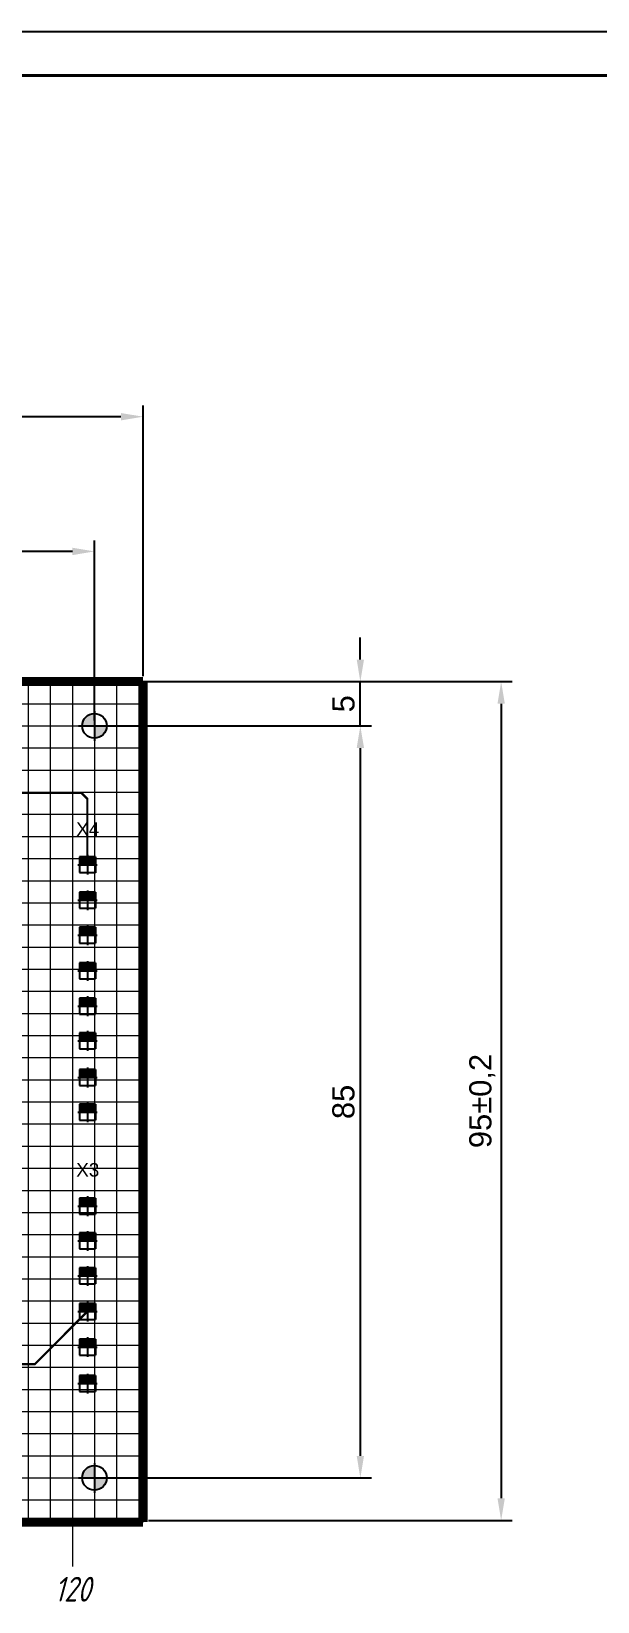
# Model space of a CAD drawing. Header units: millimetres. Extents: x 4478846 to 4492776, y 3796523 to 3799112.
# Drawn here: x 4489003 to 4489067, y 3797390.9 to 3797568.4 of the extents above; entities that cross this region are included whole.
import ezdxf

# ---------------------------------------------------------------- set-up
doc = ezdxf.new("R2010")
doc.units = ezdxf.units.MM
doc.layers.get('0').update_dxf_attribs({"lineweight": 25})
doc.layers.get('Defpoints').update_dxf_attribs({"color": 5})
for name, color, linetype in [('InternalPlane1', 76, 'Continuous'), ('InternalPlane2', 16, 'Continuous'), ('KONTUR', 7, 'Continuous'), ('TopLayer', 1, 'Continuous'), ('TopOverlay', 2, 'Continuous')]:
    doc.layers.add(name, color=color, linetype=linetype)
for name, color, linetype, lineweight in [('Tonkaya', 3, 'Continuous', 25), ('Основная', 7, 'Continuous', 40), ('тонкая', 7, 'Continuous', 13)]:
    doc.layers.add(name, color=color, linetype=linetype, lineweight=lineweight)
doc.styles.get("Standard").update_dxf_attribs({"font": 'arial.ttf'})
doc.styles.add('стиль1', font='romans.shx', dxfattribs={"width": 0.75, "oblique": 15, "height": 3.5})
doc.dimstyles.new('ISO-25', dxfattribs={"dimtxt": 2.5, "dimasz": 2.5, "dimexe": 1.25, "dimexo": 0.625, "dimtad": 1, "dimtxsty": 'Standard', "dimcen": 2.5, "dimadec": 0, "dimazin": 0, "dimtfac": 1, "dimtmove": 0, "dimatfit": 3, "dimfxl": 1, "dimarcsym": 0})

# ---------------------------------------------------------------- blocks, each defined once
blk = doc.blocks.new('*U210')
at = {"layer": 'тонкая'}
blk.add_line((-64, 0), (64, 0), dxfattribs=at)
blk = doc.blocks.new('*U211')
at = {"layer": 'тонкая', "color": 0, "linetype": 'ByBlock', "lineweight": -2, "transparency": 16777216}
for p in [(0, 95), (0, 92.5), (0, 90), (0, 87.5), (0, 85), (0, 82.5), (0, 80), (0, 77.5), (0, 75), (0, 72.5), (0, 70), (0, 67.5), (0, 65), (0, 62.5), (0, 60), (0, 57.5), (0, 55), (0, 52.5), (0, 50), (0, 47.5), (0, 45), (0, 42.5), (0, 40), (0, 37.5), (0, 35), (0, 32.5), (0, 30), (0, 27.5), (0, 25), (0, 22.5), (0, 20), (0, 17.5), (0, 15), (0, 12.5), (0, 10), (0, 7.5), (0, 5), (0, 2.5), (0, 0)]:
    blk.add_blockref('*U210', p, dxfattribs=at)
blk = doc.blocks.new('*U212')
at = {"layer": 'тонкая'}
blk.add_line((0, 47.5), (0, -47.5), dxfattribs=at)
blk = doc.blocks.new('*U213')
at = {"layer": 'тонкая', "color": 0, "linetype": 'ByBlock', "lineweight": -2, "transparency": 16777216}
for p in [(0, 0), (2.5, 0), (5, 0), (7.5, 0), (10, 0), (12.5, 0), (15, 0), (17.5, 0), (20, 0), (22.5, 0), (25, 0), (27.5, 0), (30, 0), (32.5, 0), (35, 0), (37.5, 0), (40, 0), (42.5, 0), (45, 0), (47.5, 0), (50, 0), (52.5, 0), (55, 0), (57.5, 0), (60, 0), (62.5, 0), (65, 0), (67.5, 0), (70, 0), (72.5, 0), (75, 0), (77.5, 0), (80, 0), (82.5, 0), (85, 0), (87.5, 0), (90, 0), (92.5, 0), (95, 0), (97.5, 0), (100, 0), (102.5, 0), (105, 0), (107.5, 0), (110, 0), (112.5, 0), (115, 0), (117.5, 0), (120, 0), (122.5, 0), (125, 0), (127.5, 0)]:
    blk.add_blockref('*U212', p, dxfattribs=at)
blk = doc.blocks.new('*U204')
at = {"layer": 'тонкая'}
blk.add_line((0, 2.5), (0, -2.5), dxfattribs=at)
blk = doc.blocks.new('*U205')
at = {"layer": 'тонкая', "color": 0, "linetype": 'ByBlock', "lineweight": -2, "transparency": 16777216}
for p in [(0, 0), (10, 0), (20, 0), (30, 0), (40, 0), (50, 0), (60, 0), (70, 0), (80, 0), (90, 0), (100, 0), (110, 0), (120, 0)]:
    blk.add_blockref('*U204', p, dxfattribs=at)
blk = doc.blocks.new('*D250')
at = {"layer": 'Defpoints', "color": 0, "transparency": 16777216}
for p in [(4488887.61, 3797524.84), (4488887.61, 3797494.89), (4489015.61, 3797494.89)]:
    blk.add_point(p, dxfattribs=at)
at = {"layer": 'тонкая', "color": 0, "lineweight": -2, "transparency": 16777216}
for p, q in [((4488887.61, 3797495.52), (4488887.61, 3797526.09)), ((4489015.61, 3797495.52), (4489015.61, 3797526.09)), ((4489013.11, 3797524.84), (4488890.11, 3797524.84))]:
    blk.add_line(p, q, dxfattribs=at)
at = {"layer": 'тонкая', "color": 0, "transparency": 16777216}
for points in [[(4488890.11, 3797525.25), (4488890.11, 3797524.42), (4488887.61, 3797524.84)], [(4489013.11, 3797525.25), (4489013.11, 3797524.42), (4489015.61, 3797524.84)]]:
    blk.add_solid(points, dxfattribs=at)
at = {"layer": 'тонкая', "color": 0, "transparency": 16777216, "insert": (4488951.61, 3797526.96), "char_height": 2.5, "width": 8.9417, "attachment_point": 5}
blk.add_mtext('130%%P0,2', dxfattribs=at)
blk = doc.blocks.new('*D251')
at = {"layer": 'Defpoints', "color": 0, "transparency": 16777216}
for p in [(4488892.61, 3797509.61), (4488892.61, 3797489.91), (4489010.11, 3797489.88)]:
    blk.add_point(p, dxfattribs=at)
at = {"layer": 'тонкая', "color": 0, "lineweight": -2, "transparency": 16777216}
for p, q in [((4488892.61, 3797490.54), (4488892.61, 3797510.86)), ((4489007.61, 3797509.61), (4488895.11, 3797509.61)), ((4489010.11, 3797490.5), (4489010.11, 3797510.86))]:
    blk.add_line(p, q, dxfattribs=at)
at = {"layer": 'тонкая', "color": 0, "transparency": 16777216}
for points in [[(4488895.11, 3797510.03), (4488895.11, 3797509.19), (4488892.61, 3797509.61)], [(4489007.61, 3797510.03), (4489007.61, 3797509.19), (4489010.11, 3797509.61)]]:
    blk.add_solid(points, dxfattribs=at)
at = {"layer": 'тонкая', "color": 0, "transparency": 16777216, "insert": (4488951.36, 3797511.51), "char_height": 2.5, "attachment_point": 5}
blk.add_mtext('120', dxfattribs=at)
blk = doc.blocks.new('*D261')
at = {"layer": 'Defpoints', "color": 0, "transparency": 16777216}
for p in [(4489015.61, 3797494.89), (4489015.61, 3797400.09), (4489056.09, 3797400.09)]:
    blk.add_point(p, dxfattribs=at)
at = {"layer": 'тонкая', "color": 0, "lineweight": -2, "transparency": 16777216}
for p, q in [((4489016.23, 3797494.89), (4489057.34, 3797494.89)), ((4489056.09, 3797492.39), (4489056.09, 3797402.59)), ((4489016.23, 3797400.09), (4489057.34, 3797400.09))]:
    blk.add_line(p, q, dxfattribs=at)
at = {"layer": 'тонкая', "color": 0, "transparency": 16777216}
for points in [[(4489055.68, 3797492.39), (4489056.51, 3797492.39), (4489056.09, 3797494.89)], [(4489055.68, 3797402.59), (4489056.51, 3797402.59), (4489056.09, 3797400.09)]]:
    blk.add_solid(points, dxfattribs=at)
at = {"layer": 'тонкая', "color": 0, "transparency": 16777216, "insert": (4489053.97, 3797447.49), "char_height": 2.5, "attachment_point": 5, "rotation": 90}
blk.add_mtext('95%%P0,2', dxfattribs=at)
blk = doc.blocks.new('*D262')
at = {"layer": 'Defpoints', "color": 0, "transparency": 16777216}
for p in [(4489010.11, 3797489.89), (4489010.11, 3797404.88), (4489040.17, 3797404.88)]:
    blk.add_point(p, dxfattribs=at)
at = {"layer": 'тонкая', "color": 0, "lineweight": -2, "transparency": 16777216}
for p, q in [((4489010.73, 3797489.89), (4489041.42, 3797489.89)), ((4489040.17, 3797487.39), (4489040.17, 3797407.38)), ((4489010.73, 3797404.88), (4489041.42, 3797404.88))]:
    blk.add_line(p, q, dxfattribs=at)
at = {"layer": 'тонкая', "color": 0, "transparency": 16777216}
for points in [[(4489039.76, 3797487.39), (4489040.59, 3797487.39), (4489040.17, 3797489.89)], [(4489039.76, 3797407.38), (4489040.59, 3797407.38), (4489040.17, 3797404.88)]]:
    blk.add_solid(points, dxfattribs=at)
at = {"layer": 'тонкая', "color": 0, "transparency": 16777216, "insert": (4489038.27, 3797447.39), "char_height": 2.5, "attachment_point": 5, "rotation": 90}
blk.add_mtext('85', dxfattribs=at)
blk = doc.blocks.new('*D263')
at = {"layer": 'Defpoints', "color": 0, "transparency": 16777216}
for p in [(4489010.11, 3797494.89), (4489040.17, 3797494.89), (4489010.11, 3797489.88)]:
    blk.add_point(p, dxfattribs=at)
at = {"layer": 'тонкая', "color": 0, "lineweight": -2, "transparency": 16777216}
for p, q in [((4489040.17, 3797497.39), (4489040.17, 3797499.89)), ((4489010.73, 3797494.89), (4489041.42, 3797494.89)), ((4489040.17, 3797489.88), (4489040.17, 3797494.89)), ((4489010.73, 3797489.88), (4489041.42, 3797489.88)), ((4489040.17, 3797487.38), (4489040.17, 3797484.88))]:
    blk.add_line(p, q, dxfattribs=at)
at = {"layer": 'тонкая', "color": 0, "transparency": 16777216}
for points in [[(4489039.76, 3797497.39), (4489040.59, 3797497.39), (4489040.17, 3797494.89)], [(4489039.76, 3797487.38), (4489040.59, 3797487.38), (4489040.17, 3797489.88)]]:
    blk.add_solid(points, dxfattribs=at)
at = {"layer": 'тонкая', "color": 0, "transparency": 16777216, "insert": (4489038.28, 3797492.39), "char_height": 2.5, "attachment_point": 5, "rotation": 90}
blk.add_mtext('5', dxfattribs=at)

msp = doc.modelspace()

# ---------------------------------------------------------------- hatches: boundary and pattern name
at = {"layer": 'Tonkaya'}
h = msp.add_hatch(color=7, dxfattribs=at)
h.dxf.hatch_style = 1
h.paths.add_polyline_path([(4489010.10969, 3797491.28632, 0.41421404), (4489008.71769, 3797489.89432), (4489010.10969, 3797489.89432)])
h.paths.add_polyline_path([(4489011.50169, 3797489.89432), (4489010.10969, 3797489.89432), (4489010.10969, 3797488.50232, 0.414213084)])
h = msp.add_hatch(color=7, dxfattribs=at)
h.dxf.hatch_style = 1
h.paths.add_polyline_path([(4489010.10969, 3797406.28632, 0.41421404), (4489008.71769, 3797404.89432), (4489010.10969, 3797404.89432)])
h.paths.add_polyline_path([(4489011.50169, 3797404.89432), (4489010.10969, 3797404.89432), (4489010.10969, 3797403.50232, 0.414213084)])

# ---------------------------------------------------------------- linework, layer by layer
at = {"color": 7, "linetype": 'Continuous'}
for p, q in [((4489008.21885, 3797474.20202), (4489010.43334, 3797474.20202)), ((4489010.21161, 3797475.10362), (4489008.40841, 3797475.10362)), ((4489008.40841, 3797475.10362), (4489008.40841, 3797473.30042)), ((4489009.31001, 3797475.31256), (4489009.3094, 3797473.07611)), ((4489010.21149, 3797475.10313), (4489010.2105, 3797473.29993)), ((4489010.21161, 3797473.30042), (4489010.21161, 3797475.10362)), ((4489008.40841, 3797473.30042), (4489010.21161, 3797473.30042)), ((4489010.21161, 3797471.08266), (4489008.40841, 3797471.08266)), ((4489008.40841, 3797471.08266), (4489008.40841, 3797469.27947)), ((4489009.31001, 3797471.2916), (4489009.3094, 3797469.05515)), ((4489010.21149, 3797471.08217), (4489010.2105, 3797469.27897)), ((4489010.21161, 3797469.27947), (4489010.21161, 3797471.08266)), ((4489008.21885, 3797470.18107), (4489010.43334, 3797470.18107)), ((4489008.40841, 3797469.27947), (4489010.21161, 3797469.27947)), ((4489010.21161, 3797467.13315), (4489008.40841, 3797467.13315)), ((4489008.40841, 3797467.13315), (4489008.40841, 3797465.32995)), ((4489009.31001, 3797467.34208), (4489009.3094, 3797465.10564)), ((4489010.21149, 3797467.13265), (4489010.2105, 3797465.32946)), ((4489010.21161, 3797465.32995), (4489010.21161, 3797467.13315)), ((4489008.21885, 3797466.23155), (4489010.43334, 3797466.23155)), ((4489008.40841, 3797465.32995), (4489010.21161, 3797465.32995)), ((4489009.31001, 3797463.31153), (4489009.3094, 3797461.07508)), ((4489008.21885, 3797462.20099), (4489010.43334, 3797462.20099)), ((4489010.21161, 3797463.10259), (4489008.40841, 3797463.10259)), ((4489008.40841, 3797463.10259), (4489008.40841, 3797461.2994)), ((4489010.21149, 3797463.1021), (4489010.2105, 3797461.2989)), ((4489010.21161, 3797461.2994), (4489010.21161, 3797463.10259)), ((4489008.40841, 3797461.2994), (4489010.21161, 3797461.2994)), ((4489008.21885, 3797458.22275), (4489010.43334, 3797458.22275)), ((4489010.21161, 3797459.12434), (4489008.40841, 3797459.12434)), ((4489008.40841, 3797459.12434), (4489008.40841, 3797457.32115)), ((4489009.31001, 3797459.33328), (4489009.3094, 3797457.09683)), ((4489010.21149, 3797459.12385), (4489010.2105, 3797457.32065)), ((4489010.21161, 3797457.32115), (4489010.21161, 3797459.12434)), ((4489008.40841, 3797457.32115), (4489010.21161, 3797457.32115)), ((4489008.21885, 3797454.2948), (4489010.43334, 3797454.2948)), ((4489010.21161, 3797455.1964), (4489008.40841, 3797455.1964)), ((4489008.40841, 3797455.1964), (4489008.40841, 3797453.3932)), ((4489009.31001, 3797455.40533), (4489009.3094, 3797453.16889)), ((4489010.21149, 3797455.19591), (4489010.2105, 3797453.39271)), ((4489010.21161, 3797453.3932), (4489010.21161, 3797455.1964)), ((4489008.40841, 3797453.3932), (4489010.21161, 3797453.3932)), ((4489010.21161, 3797451.05785), (4489008.40841, 3797451.05785)), ((4489008.40841, 3797451.05785), (4489008.40841, 3797449.25465)), ((4489009.31001, 3797451.26678), (4489009.3094, 3797449.03034)), ((4489010.21149, 3797451.05735), (4489010.2105, 3797449.25416)), ((4489010.21161, 3797449.25465), (4489010.21161, 3797451.05785)), ((4489008.21885, 3797450.15625), (4489010.43334, 3797450.15625)), ((4489008.40841, 3797449.25465), (4489010.21161, 3797449.25465)), ((4489009.31001, 3797447.33396), (4489009.3094, 3797445.09751)), ((4489008.21885, 3797446.22342), (4489010.43334, 3797446.22342)), ((4489010.21161, 3797447.12502), (4489008.40841, 3797447.12502)), ((4489008.40841, 3797447.12502), (4489008.40841, 3797445.32182)), ((4489010.21149, 3797447.12453), (4489010.2105, 3797445.32133)), ((4489010.21161, 3797445.32182), (4489010.21161, 3797447.12502)), ((4489008.40841, 3797445.32182), (4489010.21161, 3797445.32182)), ((4489009.31001, 3797436.72763), (4489009.3094, 3797434.49118)), ((4489008.21885, 3797435.61709), (4489010.43334, 3797435.61709)), ((4489010.21161, 3797436.51869), (4489008.40841, 3797436.51869)), ((4489008.40841, 3797436.51869), (4489008.40841, 3797434.71549)), ((4489010.21149, 3797436.5182), (4489010.2105, 3797434.715)), ((4489010.21161, 3797434.71549), (4489010.21161, 3797436.51869)), ((4489008.40841, 3797434.71549), (4489010.21161, 3797434.71549)), ((4489008.21885, 3797431.6792), (4489010.43334, 3797431.6792)), ((4489010.21161, 3797432.5808), (4489008.40841, 3797432.5808)), ((4489008.40841, 3797432.5808), (4489008.40841, 3797430.7776)), ((4489009.31001, 3797432.78973), (4489009.3094, 3797430.55329)), ((4489010.21149, 3797432.5803), (4489010.2105, 3797430.77711)), ((4489010.21161, 3797430.7776), (4489010.21161, 3797432.5808)), ((4489008.40841, 3797430.7776), (4489010.21161, 3797430.7776)), ((4489008.21885, 3797427.71817), (4489010.43334, 3797427.71817)), ((4489010.21161, 3797428.61977), (4489008.40841, 3797428.61977)), ((4489008.40841, 3797428.61977), (4489008.40841, 3797426.81657)), ((4489009.31001, 3797428.82871), (4489009.3094, 3797426.59226)), ((4489010.21149, 3797428.61928), (4489010.2105, 3797426.81608)), ((4489010.21161, 3797426.81657), (4489010.21161, 3797428.61977)), ((4489008.40841, 3797426.81657), (4489010.21161, 3797426.81657)), ((4489010.21161, 3797424.60359), (4489008.40841, 3797424.60359)), ((4489008.40841, 3797424.60359), (4489008.40841, 3797422.8004)), ((4489009.31001, 3797424.81253), (4489009.3094, 3797422.57608)), ((4489010.21149, 3797424.6031), (4489010.2105, 3797422.7999)), ((4489010.21161, 3797422.8004), (4489010.21161, 3797424.60359)), ((4489008.21885, 3797423.702), (4489010.43334, 3797423.702)), ((4489008.40841, 3797422.8004), (4489010.21161, 3797422.8004)), ((4489010.21161, 3797420.58499), (4489008.40841, 3797420.58499)), ((4489008.40841, 3797420.58499), (4489008.40841, 3797418.78179)), ((4489009.31001, 3797420.79392), (4489009.3094, 3797418.55748)), ((4489010.21149, 3797420.5845), (4489010.2105, 3797418.7813)), ((4489010.21161, 3797418.78179), (4489010.21161, 3797420.58499)), ((4489008.21885, 3797419.68339), (4489010.43334, 3797419.68339)), ((4489008.40841, 3797418.78179), (4489010.21161, 3797418.78179)), ((4489008.21885, 3797415.54954), (4489010.43334, 3797415.54954)), ((4489010.21161, 3797416.45114), (4489008.40841, 3797416.45114)), ((4489008.40841, 3797416.45114), (4489008.40841, 3797414.64794)), ((4489009.31001, 3797416.66008), (4489009.3094, 3797414.42363)), ((4489010.21149, 3797416.45065), (4489010.2105, 3797414.64745)), ((4489010.21161, 3797414.64794), (4489010.21161, 3797416.45114)), ((4489008.40841, 3797414.64794), (4489010.21161, 3797414.64794))]:
    msp.add_line(p, q, dxfattribs=at)
at = {"color": 7}
for points in [[(4489009.31001, 3797474.20202), (4489009.31001, 3797475.10362), (4489008.40841, 3797474.20202), (4489008.40841, 3797475.10362)], [(4489009.31001, 3797474.20202), (4489009.31001, 3797475.10362), (4489008.40841, 3797474.20202), (4489008.40841, 3797475.10362)], [(4489009.3094, 3797474.20202), (4489009.30989, 3797475.10362), (4489010.211, 3797474.20153), (4489010.21149, 3797475.10313)], [(4489009.3094, 3797474.20202), (4489009.30989, 3797475.10362), (4489010.211, 3797474.20153), (4489010.21149, 3797475.10313)], [(4489009.31001, 3797470.18107), (4489009.31001, 3797471.08266), (4489008.40841, 3797470.18107), (4489008.40841, 3797471.08266)], [(4489009.31001, 3797470.18107), (4489009.31001, 3797471.08266), (4489008.40841, 3797470.18107), (4489008.40841, 3797471.08266)], [(4489009.3094, 3797470.18107), (4489009.30989, 3797471.08266), (4489010.211, 3797470.18057), (4489010.21149, 3797471.08217)], [(4489009.3094, 3797470.18107), (4489009.30989, 3797471.08266), (4489010.211, 3797470.18057), (4489010.21149, 3797471.08217)], [(4489009.31001, 3797466.23155), (4489009.31001, 3797467.13315), (4489008.40841, 3797466.23155), (4489008.40841, 3797467.13315)], [(4489009.31001, 3797466.23155), (4489009.31001, 3797467.13315), (4489008.40841, 3797466.23155), (4489008.40841, 3797467.13315)], [(4489009.3094, 3797466.23155), (4489009.30989, 3797467.13315), (4489010.211, 3797466.23106), (4489010.21149, 3797467.13265)], [(4489009.3094, 3797466.23155), (4489009.30989, 3797467.13315), (4489010.211, 3797466.23106), (4489010.21149, 3797467.13265)], [(4489009.31001, 3797462.20099), (4489009.31001, 3797463.10259), (4489008.40841, 3797462.20099), (4489008.40841, 3797463.10259)], [(4489009.31001, 3797462.20099), (4489009.31001, 3797463.10259), (4489008.40841, 3797462.20099), (4489008.40841, 3797463.10259)], [(4489009.3094, 3797462.20099), (4489009.30989, 3797463.10259), (4489010.211, 3797462.2005), (4489010.21149, 3797463.1021)], [(4489009.3094, 3797462.20099), (4489009.30989, 3797463.10259), (4489010.211, 3797462.2005), (4489010.21149, 3797463.1021)], [(4489009.31001, 3797458.22275), (4489009.31001, 3797459.12434), (4489008.40841, 3797458.22275), (4489008.40841, 3797459.12434)], [(4489009.31001, 3797458.22275), (4489009.31001, 3797459.12434), (4489008.40841, 3797458.22275), (4489008.40841, 3797459.12434)], [(4489009.3094, 3797458.22275), (4489009.30989, 3797459.12434), (4489010.211, 3797458.22225), (4489010.21149, 3797459.12385)], [(4489009.3094, 3797458.22275), (4489009.30989, 3797459.12434), (4489010.211, 3797458.22225), (4489010.21149, 3797459.12385)], [(4489009.31001, 3797454.2948), (4489009.31001, 3797455.1964), (4489008.40841, 3797454.2948), (4489008.40841, 3797455.1964)], [(4489009.31001, 3797454.2948), (4489009.31001, 3797455.1964), (4489008.40841, 3797454.2948), (4489008.40841, 3797455.1964)], [(4489009.3094, 3797454.2948), (4489009.30989, 3797455.1964), (4489010.211, 3797454.29431), (4489010.21149, 3797455.19591)], [(4489009.3094, 3797454.2948), (4489009.30989, 3797455.1964), (4489010.211, 3797454.29431), (4489010.21149, 3797455.19591)], [(4489009.31001, 3797450.15625), (4489009.31001, 3797451.05785), (4489008.40841, 3797450.15625), (4489008.40841, 3797451.05785)], [(4489009.31001, 3797450.15625), (4489009.31001, 3797451.05785), (4489008.40841, 3797450.15625), (4489008.40841, 3797451.05785)], [(4489009.3094, 3797450.15625), (4489009.30989, 3797451.05785), (4489010.211, 3797450.15576), (4489010.21149, 3797451.05735)], [(4489009.3094, 3797450.15625), (4489009.30989, 3797451.05785), (4489010.211, 3797450.15576), (4489010.21149, 3797451.05735)], [(4489009.31001, 3797446.22342), (4489009.31001, 3797447.12502), (4489008.40841, 3797446.22342), (4489008.40841, 3797447.12502)], [(4489009.31001, 3797446.22342), (4489009.31001, 3797447.12502), (4489008.40841, 3797446.22342), (4489008.40841, 3797447.12502)], [(4489009.3094, 3797446.22342), (4489009.30989, 3797447.12502), (4489010.211, 3797446.22293), (4489010.21149, 3797447.12453)], [(4489009.3094, 3797446.22342), (4489009.30989, 3797447.12502), (4489010.211, 3797446.22293), (4489010.21149, 3797447.12453)], [(4489009.31001, 3797435.61709), (4489009.31001, 3797436.51869), (4489008.40841, 3797435.61709), (4489008.40841, 3797436.51869)], [(4489009.31001, 3797435.61709), (4489009.31001, 3797436.51869), (4489008.40841, 3797435.61709), (4489008.40841, 3797436.51869)], [(4489009.3094, 3797435.61709), (4489009.30989, 3797436.51869), (4489010.211, 3797435.6166), (4489010.21149, 3797436.5182)], [(4489009.3094, 3797435.61709), (4489009.30989, 3797436.51869), (4489010.211, 3797435.6166), (4489010.21149, 3797436.5182)], [(4489009.31001, 3797431.6792), (4489009.31001, 3797432.5808), (4489008.40841, 3797431.6792), (4489008.40841, 3797432.5808)], [(4489009.31001, 3797431.6792), (4489009.31001, 3797432.5808), (4489008.40841, 3797431.6792), (4489008.40841, 3797432.5808)], [(4489009.3094, 3797431.6792), (4489009.30989, 3797432.5808), (4489010.211, 3797431.6787), (4489010.21149, 3797432.5803)], [(4489009.3094, 3797431.6792), (4489009.30989, 3797432.5808), (4489010.211, 3797431.6787), (4489010.21149, 3797432.5803)], [(4489009.31001, 3797427.71817), (4489009.31001, 3797428.61977), (4489008.40841, 3797427.71817), (4489008.40841, 3797428.61977)], [(4489009.31001, 3797427.71817), (4489009.31001, 3797428.61977), (4489008.40841, 3797427.71817), (4489008.40841, 3797428.61977)], [(4489009.3094, 3797427.71817), (4489009.30989, 3797428.61977), (4489010.211, 3797427.71768), (4489010.21149, 3797428.61928)], [(4489009.3094, 3797427.71817), (4489009.30989, 3797428.61977), (4489010.211, 3797427.71768), (4489010.21149, 3797428.61928)], [(4489009.31001, 3797423.702), (4489009.31001, 3797424.60359), (4489008.40841, 3797423.702), (4489008.40841, 3797424.60359)], [(4489009.31001, 3797423.702), (4489009.31001, 3797424.60359), (4489008.40841, 3797423.702), (4489008.40841, 3797424.60359)], [(4489009.3094, 3797423.702), (4489009.30989, 3797424.60359), (4489010.211, 3797423.7015), (4489010.21149, 3797424.6031)], [(4489009.3094, 3797423.702), (4489009.30989, 3797424.60359), (4489010.211, 3797423.7015), (4489010.21149, 3797424.6031)], [(4489009.31001, 3797419.68339), (4489009.31001, 3797420.58499), (4489008.40841, 3797419.68339), (4489008.40841, 3797420.58499)], [(4489009.31001, 3797419.68339), (4489009.31001, 3797420.58499), (4489008.40841, 3797419.68339), (4489008.40841, 3797420.58499)], [(4489009.3094, 3797419.68339), (4489009.30989, 3797420.58499), (4489010.211, 3797419.6829), (4489010.21149, 3797420.5845)], [(4489009.3094, 3797419.68339), (4489009.30989, 3797420.58499), (4489010.211, 3797419.6829), (4489010.21149, 3797420.5845)], [(4489009.31001, 3797415.54954), (4489009.31001, 3797416.45114), (4489008.40841, 3797415.54954), (4489008.40841, 3797416.45114)], [(4489009.31001, 3797415.54954), (4489009.31001, 3797416.45114), (4489008.40841, 3797415.54954), (4489008.40841, 3797416.45114)], [(4489009.3094, 3797415.54954), (4489009.30989, 3797416.45114), (4489010.211, 3797415.54905), (4489010.21149, 3797416.45065)], [(4489009.3094, 3797415.54954), (4489009.30989, 3797416.45114), (4489010.211, 3797415.54905), (4489010.21149, 3797416.45065)]]:
    msp.add_solid(points, dxfattribs=at)
at = {"layer": 'InternalPlane1', "lineweight": 106, "const_width": 1.016}
for points in [[(4489015.60969, 3797399.89432), (4489015.60969, 3797494.89432)], [(4488887.60969, 3797399.89432), (4489015.60969, 3797399.89432)]]:
    msp.add_lwpolyline(points, dxfattribs=at)
at = {"layer": 'InternalPlane1', "const_width": 0.508}
msp.add_lwpolyline([(4489015.35569, 3797492.39432, 1), (4489015.86369, 3797492.39432, 1)], format="xyb", close=True, dxfattribs=at)
msp.add_lwpolyline([(4489015.35569, 3797492.39432, 1), (4489015.86369, 3797492.39432, 1)], format="xyb", close=True, dxfattribs=at)
at = {"layer": 'InternalPlane2', "lineweight": 106, "const_width": 1.016}
for points in [[(4488887.60969, 3797494.89432), (4489015.60969, 3797494.89432)], [(4489015.60969, 3797399.89432), (4489015.60969, 3797494.89432)], [(4488887.60969, 3797399.89432), (4489015.60969, 3797399.89432)]]:
    msp.add_lwpolyline(points, dxfattribs=at)
at = {"layer": 'InternalPlane2', "const_width": 0.508}
msp.add_lwpolyline([(4489015.35569, 3797492.39432, 1), (4489015.86369, 3797492.39432, 1)], format="xyb", close=True, dxfattribs=at)
msp.add_lwpolyline([(4489015.35569, 3797492.39432, 1), (4489015.86369, 3797492.39432, 1)], format="xyb", close=True, dxfattribs=at)
at = {"layer": 'KONTUR', "color": 7}
msp.add_line((4488783.39869, 3797568.38812), (4489380.39869, 3797568.38812), dxfattribs=at)
at = {"layer": 'Tonkaya', "color": 7, "lineweight": -2}
for p, q in [((4489010.10969, 3797491.54729), (4489010.10969, 3797488.20649)), ((4489008.30008, 3797489.89432), (4489011.91929, 3797489.89432)), ((4489010.10969, 3797406.54729), (4489010.10969, 3797403.20649)), ((4489008.30008, 3797404.89432), (4489011.91929, 3797404.89432))]:
    msp.add_line(p, q, dxfattribs=at)
at = {"layer": 'Tonkaya', "color": 7}
for centre in [(4489010.10969, 3797489.89432), (4489010.10969, 3797404.89432)]:
    msp.add_circle(centre, 1.392, dxfattribs=at)
at = {"layer": 'TopLayer', "const_width": 0.254}
for points in [[(4489000.59969, 3797482.32812), (4489008.6239, 3797482.32812)], [(4489008.6239, 3797482.32812), (4489009.3097, 3797481.64232)], [(4489009.3097, 3797474.19433), (4489009.3097, 3797481.64232)], [(4489003.35132, 3797417.73592), (4489009.3097, 3797423.69431)], [(4488997.80569, 3797417.73592), (4489003.35132, 3797417.73592)]]:
    msp.add_lwpolyline(points, dxfattribs=at)
at = {"layer": 'TopLayer', "const_width": 0.127}
for points in [[(4489008.5604, 3797482.32812, 1), (4489008.6874, 3797482.32812, 1)], [(4489008.5604, 3797482.32812, 1), (4489008.6874, 3797482.32812, 1)], [(4489009.2462, 3797481.64232, 1), (4489009.3732, 3797481.64232, 1)], [(4489009.2462, 3797481.64232, 1), (4489009.3732, 3797481.64232, 1)], [(4489009.2462, 3797474.19433, 1), (4489009.3732, 3797474.19433, 1)], [(4489009.2462, 3797423.69431, 1), (4489009.3732, 3797423.69431, 1)], [(4489003.28782, 3797417.73592, 1), (4489003.41482, 3797417.73592, 1)], [(4489003.28782, 3797417.73592, 1), (4489003.41482, 3797417.73592, 1)]]:
    msp.add_lwpolyline(points, format="xyb", close=True, dxfattribs=at)
at = {"layer": 'Основная', "color": 7}
msp.add_line((4489375.39869, 3797563.38812), (4488803.39869, 3797563.38812), dxfattribs=at)

# ---------------------------------------------------------------- block references
at = {"layer": 'тонкая'}
for name, p in [('*U211', (4488951.60969, 3797399.89432)), ('*U213', (4488887.60969, 3797447.39432)), ('*U205', (4488887.60969, 3797397.39432))]:
    msp.add_blockref(name, p, dxfattribs=at)

# ---------------------------------------------------------------- texts
at = {"layer": 'Tonkaya', "color": 7, "lineweight": 30, "insert": (4489007.62143, 3797392.3097, -59.74441), "char_height": 2.8, "width": 54, "attachment_point": 5, "style": 'стиль1'}
msp.add_mtext('120', dxfattribs=at)
at = {"layer": 'TopOverlay'}
for s, p in [('X4', (4489008.05239, 3797477.44745)), ('X3', (4489008.05239, 3797438.94746))]:
    msp.add_text(s, height=1.524, dxfattribs=at).set_placement(p)

# ---------------------------------------------------------------- dimensions: what is measured, and where the dimension line sits
at = {"layer": 'тонкая'}
for base, p1, p2, text, picture, middle in [((4488887.60969, 3797524.83616), (4489015.60969, 3797494.89432), (4488887.60969, 3797494.89432), '130%%P0,2', '*D250', (4488951.60969, 3797526.96355)), ((4488892.60969, 3797509.61072), (4489010.10969, 3797489.87689), (4488892.60969, 3797489.91176), '120', '*D251', (4488951.35969, 3797511.51215))]:
    dim = msp.add_linear_dim(base=base, p1=p1, p2=p2, text=text, dimstyle='ISO-25', dxfattribs=at)
    dim.commit()
    dim.dimension.update_dxf_attribs({"geometry": picture, "text_midpoint": middle})
for base, p1, p2, text, picture, middle in [((4489040.17218, 3797494.89432), (4489010.10969, 3797489.87689), (4489010.10969, 3797494.89432), '5', '*D263', (4489038.27586, 3797492.38561)), ((4489056.09469, 3797400.08676), (4489015.60969, 3797494.89432), (4489015.60969, 3797400.08676), '95%%P0,2', '*D261', (4489053.96731, 3797447.49054)), ((4489040.17218, 3797404.87689), (4489010.10969, 3797489.89432), (4489010.10969, 3797404.87689), '85', '*D262', (4489038.27074, 3797447.38561))]:
    dim = msp.add_linear_dim(base=base, p1=p1, p2=p2, angle=90, text=text, dimstyle='ISO-25', dxfattribs=at)
    dim.commit()
    dim.dimension.update_dxf_attribs({"geometry": picture, "text_midpoint": middle})

doc.saveas('drawing.dxf')
